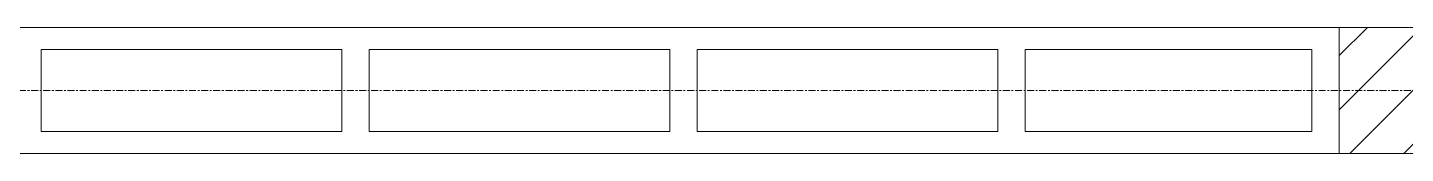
# Model space of a CAD drawing. Header units: inches. Extents: x 22 to 382261, y 22 to 371281.
# Drawn here: x 182227 to 184748, y 70483 to 70713 of the extents above; entities that cross this region are included whole.
import ezdxf

# ---------------------------------------------------------------- set-up
doc = ezdxf.new("R2010")
doc.units = ezdxf.units.IN
doc.header["$MEASUREMENT"] = 0
doc.linetypes.add('Grid Line 1_2_', pattern=[22.225, 12.7, -3.175, 3.175, -3.175])
for name, color, linetype, lineweight in [('A-GLAZ-CWMG', 51, 'Continuous', 9), ('A-WALL-PATT', 111, 'Continuous', 9), ('I-WALL', 2, 'Continuous', 9), ('S-GRID', 1, 'Continuous', 9)]:
    doc.layers.add(name, color=color, linetype=linetype, lineweight=lineweight)

# ---------------------------------------------------------------- blocks, each defined once
blk = doc.blocks.new('Rectangular Mullion - 50 x 150mm-443214-02- FIRST FLOOR FURNITURE PLAN')
at = {"layer": 'A-GLAZ-CWMG', "lineweight": 18}
for p, q in [((9881.2, 12198.2), (9881.2, 12048.2)), ((10406.2, 12198.2), (9881.2, 12198.2)), ((10406.2, 12048.2), (10406.2, 12198.2)), ((9881.2, 12048.2), (10406.2, 12048.2))]:
    blk.add_line(p, q, dxfattribs=at)
blk = doc.blocks.new('Rectangular Mullion - 50 x 150mm-443215-02- FIRST FLOOR FURNITURE PLAN')
at = {"layer": 'A-GLAZ-CWMG', "lineweight": 18}
for p, q in [((9281.2, 12198.2), (9281.2, 12048.2)), ((9831.2, 12198.2), (9281.2, 12198.2)), ((9831.2, 12048.2), (9831.2, 12198.2)), ((9281.2, 12048.2), (9831.2, 12048.2))]:
    blk.add_line(p, q, dxfattribs=at)

msp = doc.modelspace()

# ---------------------------------------------------------------- hatches: boundary and pattern name
at = {"layer": 'A-WALL-PATT'}
h = msp.add_hatch(dxfattribs=at)
h.set_pattern_fill('FP_1', color=256, style=0, pattern_type=2)
h.set_pattern_definition([(45, (179271.156, 58474.37), (-49.49747, 49.49747), [])])
h.paths.add_polyline_path([(189814.4, 70482.6), (191063.2, 70482.6), (191062.8, 70712.6), (189727.4, 70712.6), (189727.4, 70482.6)])
h.paths.add_polyline_path([(180796.4, 70482.6), (181627.4, 70482.6), (181627.4, 70712.6), (180732.4, 70712.6), (180732.4, 70482.6)])
h.paths.add_polyline_path([(184627.4, 70482.6), (186727.4, 70482.6), (186727.4, 70712.6), (184627.4, 70712.6)])

# ---------------------------------------------------------------- linework, layer by layer
at = {"layer": 'I-WALL'}
for p, q in [((181627.4, 70712.6), (184627.4, 70712.6)), ((184627.4, 70482.6), (181627.4, 70482.6))]:
    msp.add_line(p, q, dxfattribs=at)
at = {"layer": 'I-WALL', "lineweight": 18}
for p, q in [((186727.4, 70712.6), (184627.4, 70712.6)), ((184627.4, 70712.6), (184627.4, 70482.6)), ((184627.4, 70482.6), (186727.4, 70482.6))]:
    msp.add_line(p, q, dxfattribs=at)
at = {"layer": 'S-GRID', "linetype": 'Grid Line 1_2_'}
msp.add_line((166187.4, 70597.6), (205150.3, 70597.6), dxfattribs=at)

# ---------------------------------------------------------------- block references
at = {"layer": 'A-GLAZ-CWMG'}
for name, p in [('Rectangular Mullion - 50 x 150mm-443215-02- FIRST FLOOR FURNITURE PLAN', (172971.2, 58474.4)), ('Rectangular Mullion - 50 x 150mm-443215-02- FIRST FLOOR FURNITURE PLAN', (173571.2, 58474.4)), ('Rectangular Mullion - 50 x 150mm-443215-02- FIRST FLOOR FURNITURE PLAN', (174171.2, 58474.4)), ('Rectangular Mullion - 50 x 150mm-443214-02- FIRST FLOOR FURNITURE PLAN', (174171.2, 58474.4))]:
    msp.add_blockref(name, p, dxfattribs=at)

doc.saveas('drawing.dxf')
